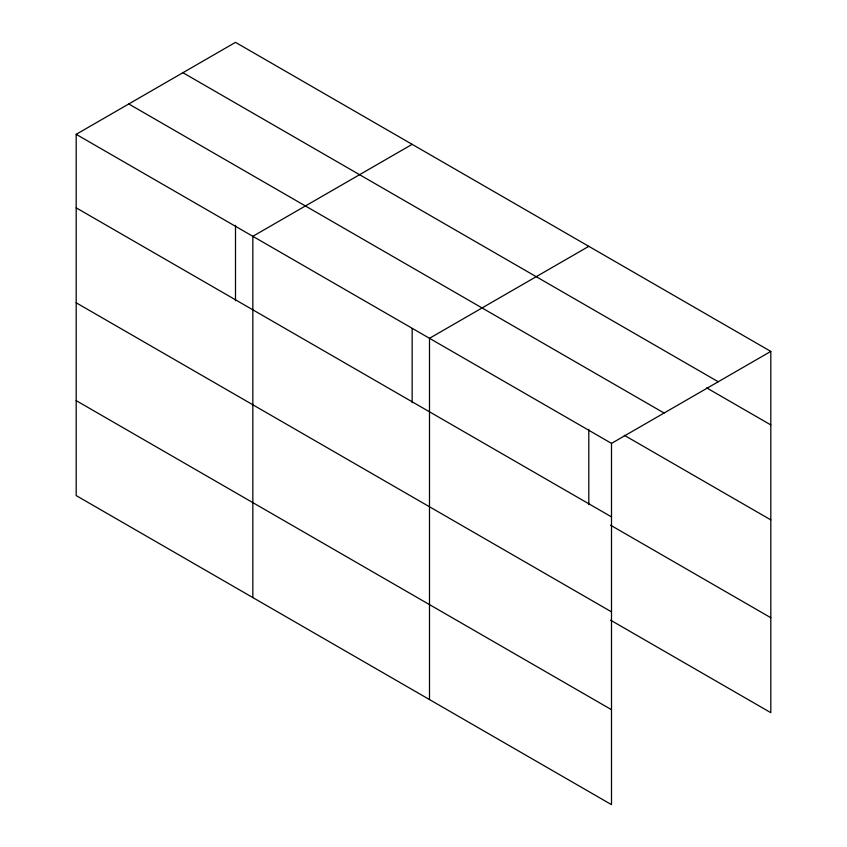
<?xml version="1.0" encoding="UTF-8"?>
<svg xmlns="http://www.w3.org/2000/svg" width="847" height="847" viewBox="0 0 847 847"><rect width="100%" height="100%" fill="white"/><g stroke="black" fill="none" stroke-linecap="round" stroke-linejoin="round"><path stroke-width="1.27" d="M76.188 134.324L611.502 443.383L611.502 804.65L76.188 495.59L76.188 134.324L235.498 42.35L770.812 351.41L770.812 712.676L610.549 620.152M412.15 144.339L252.84 236.313L252.84 597.58M588.803 246.329L429.493 338.302L429.493 699.569M611.502 443.383L770.812 351.41M182.92 72.704L718.235 381.764M706.705 387.905L770.812 424.919M128.765 103.969L664.08 413.029M624.292 435.284L770.812 519.878M76.188 207.833L611.502 516.892M610.549 525.193L770.812 617.717M76.188 302.792L611.502 611.852M76.188 400.631L611.502 709.691M588.803 429.344L588.803 504.706M412.15 328.668L412.15 402.717M235.498 225.355L235.498 300.717"/></g></svg>
